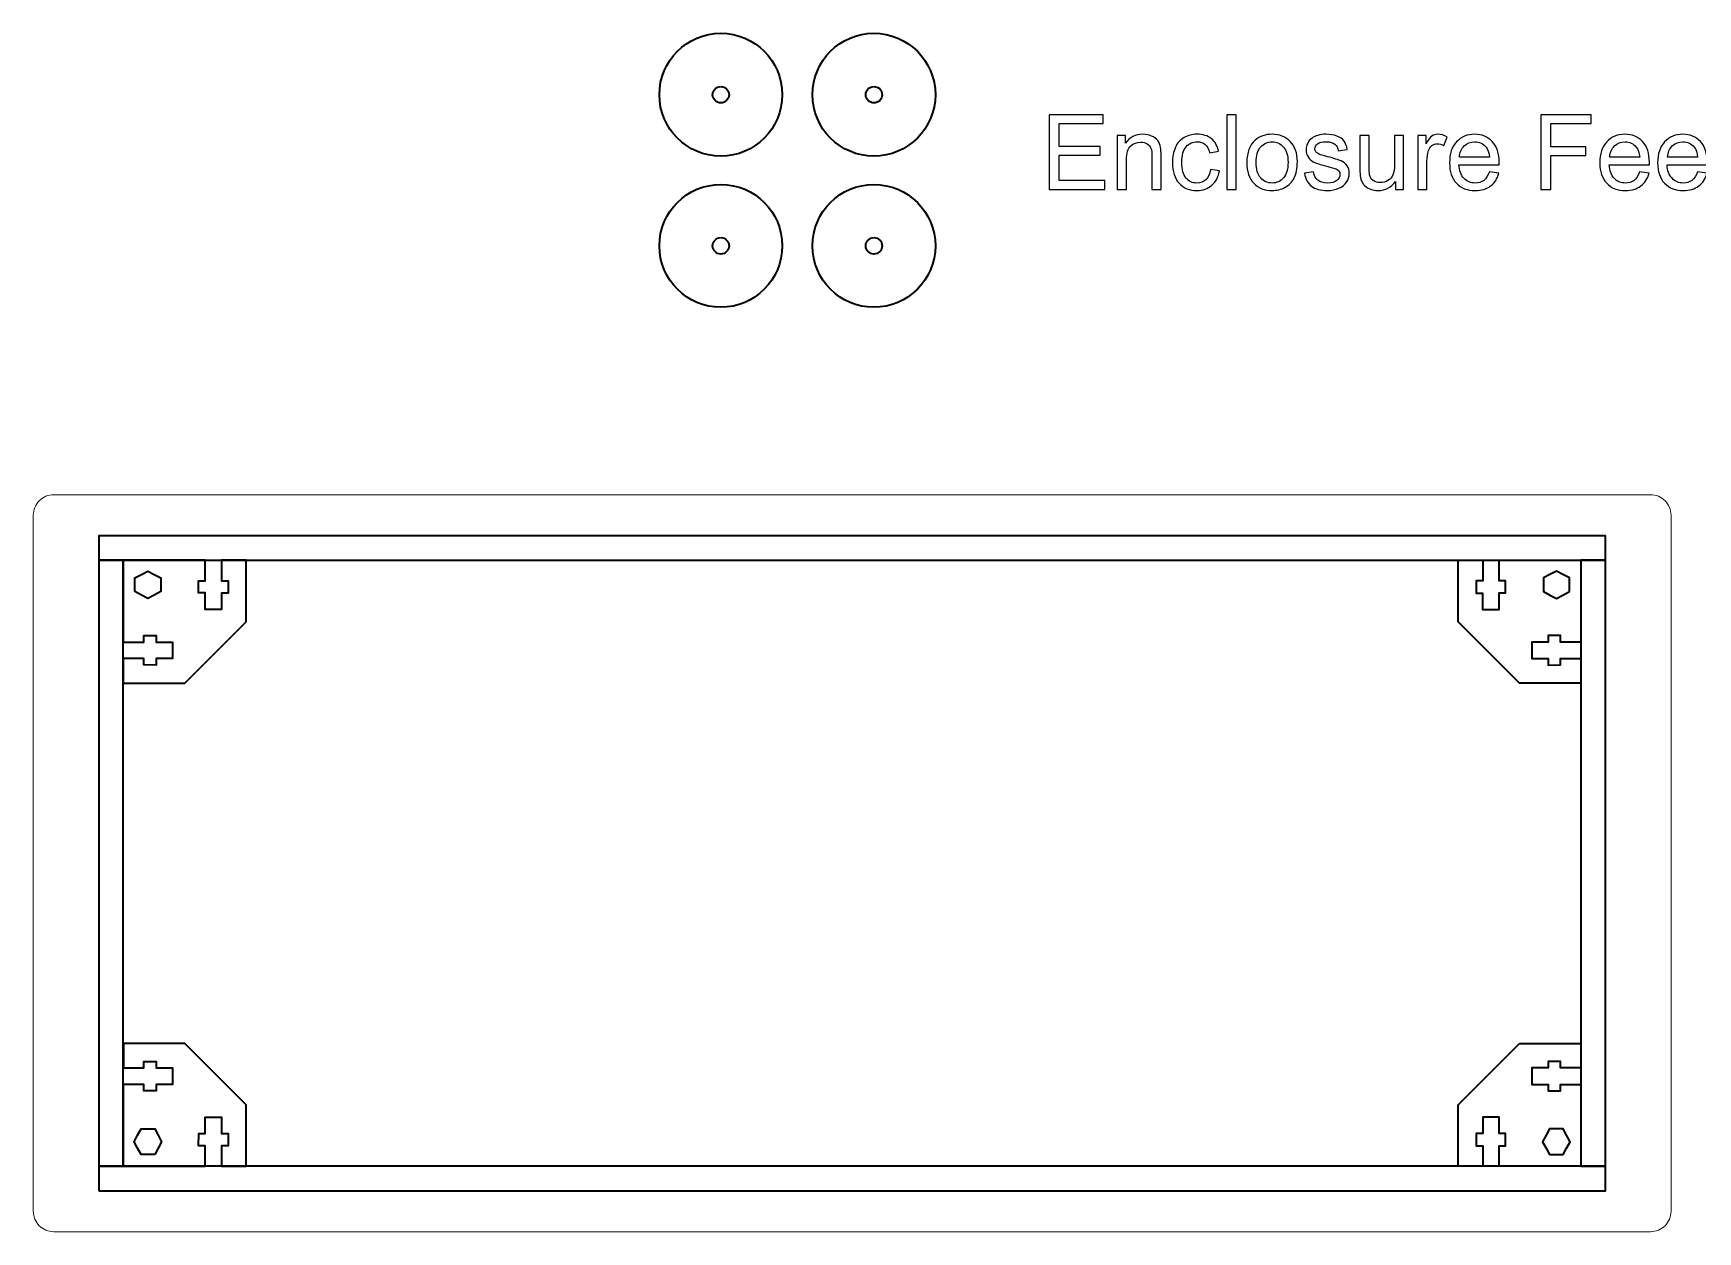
# Model space of a CAD drawing. Header units: centimetres. Extents: x 33 to 211, y -118 to 32.
# Drawn here: x 33.81 to 74.46, y -88.07 to -58.8 of the extents above; entities that cross this region are included whole.
import ezdxf

# ---------------------------------------------------------------- set-up
doc = ezdxf.new("R2010")
doc.units = ezdxf.units.CM
doc.header["$MEASUREMENT"] = 0
doc.layers.add('Layer 1', color=7, linetype='Continuous')

msp = doc.modelspace()

# ---------------------------------------------------------------- linework, layer by layer
at = {"layer": 'Layer 1', "color": 240, "lineweight": 35}
for points in [[(35.40914, -71.6746), (72.20914, -71.6746), (72.20914, -71.07462), (35.40914, -71.07462), (35.40914, -71.6746)], [(35.40914, -86.4746), (36.00914, -86.4746), (36.00914, -71.6746), (35.40914, -71.6746), (35.40914, -86.4746)], [(71.60914, -86.4746), (72.20914, -86.4746), (72.20914, -71.6746), (71.60914, -71.6746), (71.60914, -86.4746)], [(35.40914, -87.0746), (72.20914, -87.0746), (72.20914, -86.4746), (35.40914, -86.4746), (35.40914, -87.0746)]]:
    msp.add_lwpolyline(points, close=True, dxfattribs=at)
at = {"layer": 'Layer 1', "color": 250, "lineweight": 35}
for centre, major_axis in [((50.60247, -60.30389), (0, 1.5)), ((54.34167, -60.30389), (0, 1.5)), ((50.60247, -60.30389), (0, 0.2)), ((54.34167, -60.30389), (0, 0.2)), ((50.60247, -63.99546), (0, 1.5)), ((54.34167, -63.99546), (0, 1.5)), ((50.60247, -63.99546), (0, 0.2)), ((54.34167, -63.99546), (0, 0.2))]:
    msp.add_ellipse(centre, major_axis=major_axis, ratio=1, dxfattribs=at)
at = {"layer": 'Layer 1', "color": 250}
for points, knots in [([(58.6254, -62.61632), (58.6254, -62.61632), (58.6254, -60.79768), (58.6254, -60.79768), (58.6254, -60.79768), (59.93858, -60.79768), (59.93858, -60.79768), (59.93858, -60.79768), (59.93858, -61.01104), (59.93858, -61.01104), (59.93858, -61.01104), (58.8667, -61.01104), (58.8667, -61.01104), (58.8667, -61.01104), (58.8667, -61.56984), (58.8667, -61.56984), (58.8667, -61.56984), (59.87, -61.56984), (59.87, -61.56984), (59.87, -61.56984), (59.87, -61.7832), (59.87, -61.7832), (59.87, -61.7832), (58.8667, -61.7832), (58.8667, -61.7832), (58.8667, -61.7832), (58.8667, -62.40296), (58.8667, -62.40296), (58.8667, -62.40296), (59.98176, -62.40296), (59.98176, -62.40296), (59.98176, -62.40296), (59.98176, -62.61632), (59.98176, -62.61632), (59.98176, -62.61632), (58.6254, -62.61632), (58.6254, -62.61632)], [0, 0, 0, 0, 0.08333333, 0.08333333, 0.08333333, 0.16666667, 0.16666667, 0.16666667, 0.25, 0.25, 0.25, 0.33333333, 0.33333333, 0.33333333, 0.41666667, 0.41666667, 0.41666667, 0.5, 0.5, 0.5, 0.58333333, 0.58333333, 0.58333333, 0.66666667, 0.66666667, 0.66666667, 0.75, 0.75, 0.75, 0.83333333, 0.83333333, 0.83333333, 0.91666667, 0.91666667, 0.91666667, 1, 1, 1, 1]), ([(62.96414, -62.61632), (62.96414, -62.61632), (62.96414, -60.79768), (62.96414, -60.79768), (62.96414, -60.79768), (63.18766, -60.79768), (63.18766, -60.79768), (63.18766, -60.79768), (63.18766, -62.61632), (63.18766, -62.61632), (63.18766, -62.61632), (62.96414, -62.61632), (62.96414, -62.61632)], [0, 0, 0, 0, 0.25, 0.25, 0.25, 0.5, 0.5, 0.5, 0.75, 0.75, 0.75, 1, 1, 1, 1]), ([(70.63366, -62.61632), (70.63366, -62.61632), (70.63366, -60.79768), (70.63366, -60.79768), (70.63366, -60.79768), (71.86048, -60.79768), (71.86048, -60.79768), (71.86048, -60.79768), (71.86048, -61.01104), (71.86048, -61.01104), (71.86048, -61.01104), (70.87496, -61.01104), (70.87496, -61.01104), (70.87496, -61.01104), (70.87496, -61.57746), (70.87496, -61.57746), (70.87496, -61.57746), (71.7284, -61.57746), (71.7284, -61.57746), (71.7284, -61.57746), (71.7284, -61.79082), (71.7284, -61.79082), (71.7284, -61.79082), (70.87496, -61.79082), (70.87496, -61.79082), (70.87496, -61.79082), (70.87496, -62.61632), (70.87496, -62.61632), (70.87496, -62.61632), (70.63366, -62.61632), (70.63366, -62.61632)], [0, 0, 0, 0, 0.1, 0.1, 0.1, 0.2, 0.2, 0.2, 0.3, 0.3, 0.3, 0.4, 0.4, 0.4, 0.5, 0.5, 0.5, 0.6, 0.6, 0.6, 0.7, 0.7, 0.7, 0.8, 0.8, 0.8, 0.9, 0.9, 0.9, 1, 1, 1, 1]), ([(60.28656, -62.61632), (60.28656, -62.61632), (60.28656, -61.29806), (60.28656, -61.29806), (60.28656, -61.29806), (60.48722, -61.29806), (60.48722, -61.29806), (60.48722, -61.29806), (60.48722, -61.48517), (60.48722, -61.48517), (60.58374, -61.34166), (60.72344, -61.27012), (60.9059, -61.27012), (60.98548, -61.27012), (61.0583, -61.28451), (61.12476, -61.31288), (61.19122, -61.34124), (61.24118, -61.37892), (61.2742, -61.42506), (61.30722, -61.4712), (61.3305, -61.52624), (61.34362, -61.58974), (61.35167, -61.63122), (61.3559, -61.70361), (61.3559, -61.80691), (61.3559, -61.80691), (61.3559, -62.61632), (61.3559, -62.61632), (61.3559, -62.61632), (61.13238, -62.61632), (61.13238, -62.61632), (61.13238, -62.61632), (61.13238, -61.81537), (61.13238, -61.81537), (61.13238, -61.72436), (61.12391, -61.6562), (61.10656, -61.61133), (61.0892, -61.56645), (61.0583, -61.53047), (61.01427, -61.50338), (60.97024, -61.47671), (60.91817, -61.46316), (60.85891, -61.46316), (60.76408, -61.46316), (60.68238, -61.49322), (60.61337, -61.55375), (60.54437, -61.61387), (60.51008, -61.72859), (60.51008, -61.89708), (60.51008, -61.89708), (60.51008, -62.61632), (60.51008, -62.61632), (60.51008, -62.61632), (60.28656, -62.61632), (60.28656, -62.61632)], [0, 0, 0, 0, 0.05555556, 0.05555556, 0.05555556, 0.11111111, 0.11111111, 0.11111111, 0.16666667, 0.16666667, 0.16666667, 0.22222222, 0.22222222, 0.22222222, 0.27777778, 0.27777778, 0.27777778, 0.33333333, 0.33333333, 0.33333333, 0.38888889, 0.38888889, 0.38888889, 0.44444444, 0.44444444, 0.44444444, 0.5, 0.5, 0.5, 0.55555556, 0.55555556, 0.55555556, 0.61111111, 0.61111111, 0.61111111, 0.66666667, 0.66666667, 0.66666667, 0.72222222, 0.72222222, 0.72222222, 0.77777778, 0.77777778, 0.77777778, 0.83333333, 0.83333333, 0.83333333, 0.88888889, 0.88888889, 0.88888889, 0.94444444, 0.94444444, 0.94444444, 1, 1, 1, 1]), ([(62.56028, -62.13372), (62.56028, -62.13372), (62.77872, -62.1642), (62.77872, -62.1642), (62.75459, -62.31448), (62.69363, -62.43175), (62.59499, -62.51684), (62.49636, -62.60193), (62.37486, -62.64426), (62.23135, -62.64426), (62.05143, -62.64426), (61.90665, -62.58542), (61.79743, -62.46773), (61.68779, -62.35004), (61.63318, -62.18156), (61.63318, -61.96227), (61.63318, -61.82003), (61.65689, -61.69599), (61.70388, -61.58931), (61.75087, -61.48306), (61.82241, -61.40305), (61.91893, -61.35013), (62.01503, -61.29679), (62.11959, -61.27012), (62.23304, -61.27012), (62.37571, -61.27012), (62.49297, -61.3061), (62.58356, -61.37849), (62.67458, -61.45088), (62.733, -61.55375), (62.7584, -61.68668), (62.7584, -61.68668), (62.5425, -61.7197), (62.5425, -61.7197), (62.52176, -61.63122), (62.48535, -61.56476), (62.43243, -61.51989), (62.37994, -61.47544), (62.31644, -61.453), (62.24193, -61.453), (62.12933, -61.453), (62.03789, -61.49322), (61.96719, -61.57365), (61.89692, -61.65451), (61.86178, -61.78151), (61.86178, -61.95592), (61.86178, -62.13287), (61.89565, -62.26114), (61.96338, -62.34115), (62.03154, -62.42116), (62.12001, -62.46138), (62.22881, -62.46138), (62.31686, -62.46138), (62.3901, -62.43471), (62.44852, -62.38095), (62.50736, -62.32761), (62.54462, -62.24506), (62.56028, -62.13372)], [0, 0, 0, 0, 0.05263158, 0.05263158, 0.05263158, 0.10526316, 0.10526316, 0.10526316, 0.15789474, 0.15789474, 0.15789474, 0.21052632, 0.21052632, 0.21052632, 0.26315789, 0.26315789, 0.26315789, 0.31578947, 0.31578947, 0.31578947, 0.36842105, 0.36842105, 0.36842105, 0.42105263, 0.42105263, 0.42105263, 0.47368421, 0.47368421, 0.47368421, 0.52631579, 0.52631579, 0.52631579, 0.57894737, 0.57894737, 0.57894737, 0.63157895, 0.63157895, 0.63157895, 0.68421053, 0.68421053, 0.68421053, 0.73684211, 0.73684211, 0.73684211, 0.78947368, 0.78947368, 0.78947368, 0.84210526, 0.84210526, 0.84210526, 0.89473684, 0.89473684, 0.89473684, 0.94736842, 0.94736842, 0.94736842, 1, 1, 1, 1]), ([(63.4497, -61.95719), (63.4497, -61.71377), (63.51743, -61.53343), (63.65332, -61.41617), (63.76635, -61.3188), (63.90478, -61.27012), (64.06777, -61.27012), (64.24853, -61.27012), (64.3967, -61.32939), (64.51184, -61.44792), (64.62657, -61.56603), (64.68414, -61.72986), (64.68414, -61.93856), (64.68414, -62.1079), (64.65874, -62.24082), (64.60794, -62.33777), (64.55714, -62.43471), (64.48306, -62.51006), (64.38569, -62.56383), (64.28875, -62.61759), (64.18249, -62.64426), (64.06777, -62.64426), (63.88319, -62.64426), (63.73418, -62.58542), (63.6203, -62.46731), (63.50643, -62.3492), (63.4497, -62.17902), (63.4497, -61.95719)], [0, 0, 0, 0, 0.11111111, 0.11111111, 0.11111111, 0.22222222, 0.22222222, 0.22222222, 0.33333333, 0.33333333, 0.33333333, 0.44444444, 0.44444444, 0.44444444, 0.55555556, 0.55555556, 0.55555556, 0.66666667, 0.66666667, 0.66666667, 0.77777778, 0.77777778, 0.77777778, 0.88888889, 0.88888889, 0.88888889, 1, 1, 1, 1]), ([(64.85728, -62.22262), (64.85728, -62.22262), (65.07826, -62.18706), (65.07826, -62.18706), (65.09054, -62.27554), (65.12525, -62.34327), (65.18198, -62.39068), (65.2387, -62.43767), (65.31829, -62.46138), (65.41989, -62.46138), (65.52276, -62.46138), (65.59896, -62.44064), (65.64891, -62.39873), (65.69844, -62.35724), (65.72342, -62.30813), (65.72342, -62.25183), (65.72342, -62.20145), (65.70098, -62.16166), (65.65653, -62.13287), (65.62521, -62.11298), (65.54901, -62.088), (65.42793, -62.0571), (65.26453, -62.01603), (65.1515, -61.98047), (65.088, -61.95042), (65.02492, -61.91994), (64.97708, -61.87845), (64.94449, -61.82511), (64.91189, -61.77219), (64.89538, -61.71335), (64.89538, -61.649), (64.89538, -61.59016), (64.90893, -61.53597), (64.9356, -61.48602), (64.96269, -61.43607), (64.9991, -61.39458), (65.04524, -61.36156), (65.07995, -61.33616), (65.12737, -61.31457), (65.18706, -61.29679), (65.24717, -61.27901), (65.31109, -61.27012), (65.37967, -61.27012), (65.48297, -61.27012), (65.57356, -61.28494), (65.65145, -61.31499), (65.72977, -61.34463), (65.78734, -61.38527), (65.8246, -61.43607), (65.86143, -61.48729), (65.88725, -61.55545), (65.90122, -61.64096), (65.90122, -61.64096), (65.68278, -61.67144), (65.68278, -61.67144), (65.67304, -61.60286), (65.64426, -61.5491), (65.59684, -61.51057), (65.54943, -61.47205), (65.48254, -61.453), (65.39576, -61.453), (65.29374, -61.453), (65.2205, -61.46993), (65.1769, -61.5038), (65.13329, -61.53767), (65.11128, -61.57746), (65.11128, -61.62276), (65.11128, -61.65154), (65.12017, -61.67779), (65.13837, -61.70107), (65.15658, -61.72478), (65.18494, -61.74468), (65.22389, -61.76034), (65.24632, -61.76881), (65.31152, -61.78786), (65.42074, -61.81749), (65.57822, -61.8594), (65.68828, -61.89411), (65.75094, -61.92078), (65.81359, -61.94745), (65.8627, -61.98682), (65.89826, -62.03762), (65.93424, -62.08885), (65.95202, -62.15235), (65.95202, -62.22855), (65.95202, -62.30263), (65.93043, -62.37248), (65.88683, -62.4381), (65.84322, -62.50371), (65.78057, -62.55451), (65.69887, -62.5905), (65.61674, -62.62648), (65.52403, -62.64426), (65.42074, -62.64426), (65.24971, -62.64426), (65.1189, -62.6087), (65.02915, -62.538), (64.93941, -62.46688), (64.88226, -62.3619), (64.85728, -62.22262)], [0, 0, 0, 0, 0.03030303, 0.03030303, 0.03030303, 0.06060606, 0.06060606, 0.06060606, 0.09090909, 0.09090909, 0.09090909, 0.12121212, 0.12121212, 0.12121212, 0.15151515, 0.15151515, 0.15151515, 0.18181818, 0.18181818, 0.18181818, 0.21212121, 0.21212121, 0.21212121, 0.24242424, 0.24242424, 0.24242424, 0.27272727, 0.27272727, 0.27272727, 0.3030303, 0.3030303, 0.3030303, 0.33333333, 0.33333333, 0.33333333, 0.36363636, 0.36363636, 0.36363636, 0.39393939, 0.39393939, 0.39393939, 0.42424242, 0.42424242, 0.42424242, 0.45454545, 0.45454545, 0.45454545, 0.48484848, 0.48484848, 0.48484848, 0.51515152, 0.51515152, 0.51515152, 0.54545455, 0.54545455, 0.54545455, 0.57575758, 0.57575758, 0.57575758, 0.60606061, 0.60606061, 0.60606061, 0.63636364, 0.63636364, 0.63636364, 0.66666667, 0.66666667, 0.66666667, 0.6969697, 0.6969697, 0.6969697, 0.72727273, 0.72727273, 0.72727273, 0.75757576, 0.75757576, 0.75757576, 0.78787879, 0.78787879, 0.78787879, 0.81818182, 0.81818182, 0.81818182, 0.84848485, 0.84848485, 0.84848485, 0.87878788, 0.87878788, 0.87878788, 0.90909091, 0.90909091, 0.90909091, 0.93939394, 0.93939394, 0.93939394, 0.96969697, 0.96969697, 0.96969697, 1, 1, 1, 1]), ([(67.07724, -62.61632), (67.07724, -62.61632), (67.07724, -62.42032), (67.07724, -62.42032), (66.97479, -62.56975), (66.83594, -62.64426), (66.66026, -62.64426), (66.58279, -62.64426), (66.5104, -62.62944), (66.44309, -62.59981), (66.37578, -62.56975), (66.32582, -62.5325), (66.29323, -62.48763), (66.26063, -62.44233), (66.23777, -62.3873), (66.22465, -62.3221), (66.21576, -62.27808), (66.2111, -62.20865), (66.2111, -62.11382), (66.2111, -62.11382), (66.2111, -61.29806), (66.2111, -61.29806), (66.2111, -61.29806), (66.43462, -61.29806), (66.43462, -61.29806), (66.43462, -61.29806), (66.43462, -62.02746), (66.43462, -62.02746), (66.43462, -62.14388), (66.43928, -62.22262), (66.44817, -62.26284), (66.46214, -62.32168), (66.49177, -62.3674), (66.53749, -62.40084), (66.58279, -62.43429), (66.63867, -62.45122), (66.70555, -62.45122), (66.77244, -62.45122), (66.83509, -62.43429), (66.89351, -62.4), (66.95193, -62.36571), (66.99342, -62.31872), (67.01797, -62.25987), (67.0421, -62.20103), (67.05438, -62.11509), (67.05438, -62.00291), (67.05438, -62.00291), (67.05438, -61.29806), (67.05438, -61.29806), (67.05438, -61.29806), (67.2779, -61.29806), (67.2779, -61.29806), (67.2779, -61.29806), (67.2779, -62.61632), (67.2779, -62.61632), (67.2779, -62.61632), (67.07724, -62.61632), (67.07724, -62.61632)], [0, 0, 0, 0, 0.05263158, 0.05263158, 0.05263158, 0.10526316, 0.10526316, 0.10526316, 0.15789474, 0.15789474, 0.15789474, 0.21052632, 0.21052632, 0.21052632, 0.26315789, 0.26315789, 0.26315789, 0.31578947, 0.31578947, 0.31578947, 0.36842105, 0.36842105, 0.36842105, 0.42105263, 0.42105263, 0.42105263, 0.47368421, 0.47368421, 0.47368421, 0.52631579, 0.52631579, 0.52631579, 0.57894737, 0.57894737, 0.57894737, 0.63157895, 0.63157895, 0.63157895, 0.68421053, 0.68421053, 0.68421053, 0.73684211, 0.73684211, 0.73684211, 0.78947368, 0.78947368, 0.78947368, 0.84210526, 0.84210526, 0.84210526, 0.89473684, 0.89473684, 0.89473684, 0.94736842, 0.94736842, 0.94736842, 1, 1, 1, 1]), ([(67.6263, -62.61632), (67.6263, -62.61632), (67.6263, -61.29806), (67.6263, -61.29806), (67.6263, -61.29806), (67.82696, -61.29806), (67.82696, -61.29806), (67.82696, -61.29806), (67.82696, -61.49999), (67.82696, -61.49999), (67.87818, -61.40643), (67.9256, -61.34463), (67.9692, -61.31499), (68.0128, -61.28494), (68.06064, -61.27012), (68.11271, -61.27012), (68.18806, -61.27012), (68.26469, -61.29383), (68.34258, -61.34082), (68.34258, -61.34082), (68.26299, -61.54698), (68.26299, -61.54698), (68.20881, -61.5165), (68.15462, -61.50126), (68.10043, -61.50126), (68.05175, -61.50126), (68.00815, -61.51608), (67.96962, -61.54529), (67.9311, -61.5745), (67.90358, -61.61514), (67.88707, -61.66721), (67.8621, -61.74637), (67.84982, -61.83315), (67.84982, -61.92756), (67.84982, -61.92756), (67.84982, -62.61632), (67.84982, -62.61632), (67.84982, -62.61632), (67.6263, -62.61632), (67.6263, -62.61632)], [0, 0, 0, 0, 0.07692308, 0.07692308, 0.07692308, 0.15384615, 0.15384615, 0.15384615, 0.23076923, 0.23076923, 0.23076923, 0.30769231, 0.30769231, 0.30769231, 0.38461538, 0.38461538, 0.38461538, 0.46153846, 0.46153846, 0.46153846, 0.53846154, 0.53846154, 0.53846154, 0.61538462, 0.61538462, 0.61538462, 0.69230769, 0.69230769, 0.69230769, 0.76923077, 0.76923077, 0.76923077, 0.84615385, 0.84615385, 0.84615385, 0.92307692, 0.92307692, 0.92307692, 1, 1, 1, 1]), ([(69.37382, -62.1896), (69.37382, -62.1896), (69.60496, -62.22008), (69.60496, -62.22008), (69.56898, -62.35428), (69.50167, -62.45884), (69.40345, -62.53292), (69.30524, -62.60701), (69.17993, -62.64426), (69.02711, -62.64426), (68.83492, -62.64426), (68.68252, -62.58499), (68.56991, -62.46646), (68.4573, -62.34835), (68.401, -62.18198), (68.401, -61.9682), (68.401, -61.74722), (68.45773, -61.57534), (68.5716, -61.45342), (68.68548, -61.33108), (68.83322, -61.27012), (69.01483, -61.27012), (69.19052, -61.27012), (69.33403, -61.32981), (69.44536, -61.44961), (69.5567, -61.56942), (69.61258, -61.7379), (69.61258, -61.95507), (69.61258, -61.9682), (69.61216, -61.98809), (69.61131, -62.01434), (69.61131, -62.01434), (68.6296, -62.01434), (68.6296, -62.01434), (68.63807, -62.1587), (68.67871, -62.26961), (68.75237, -62.34623), (68.8256, -62.42286), (68.91747, -62.46138), (69.02711, -62.46138), (69.10881, -62.46138), (69.17866, -62.43979), (69.23624, -62.39661), (69.29423, -62.35343), (69.33995, -62.28443), (69.37382, -62.1896)], [0, 0, 0, 0, 0.06666667, 0.06666667, 0.06666667, 0.13333333, 0.13333333, 0.13333333, 0.2, 0.2, 0.2, 0.26666667, 0.26666667, 0.26666667, 0.33333333, 0.33333333, 0.33333333, 0.4, 0.4, 0.4, 0.46666667, 0.46666667, 0.46666667, 0.53333333, 0.53333333, 0.53333333, 0.6, 0.6, 0.6, 0.66666667, 0.66666667, 0.66666667, 0.73333333, 0.73333333, 0.73333333, 0.8, 0.8, 0.8, 0.86666667, 0.86666667, 0.86666667, 0.93333333, 0.93333333, 0.93333333, 1, 1, 1, 1]), ([(73.0437, -62.1896), (73.0437, -62.1896), (73.27484, -62.22008), (73.27484, -62.22008), (73.23886, -62.35428), (73.17155, -62.45884), (73.07333, -62.53292), (72.97512, -62.60701), (72.84981, -62.64426), (72.69699, -62.64426), (72.5048, -62.64426), (72.3524, -62.58499), (72.23979, -62.46646), (72.12718, -62.34835), (72.07088, -62.18198), (72.07088, -61.9682), (72.07088, -61.74722), (72.12761, -61.57534), (72.24148, -61.45342), (72.35536, -61.33108), (72.5031, -61.27012), (72.68471, -61.27012), (72.8604, -61.27012), (73.00391, -61.32981), (73.11524, -61.44961), (73.22658, -61.56942), (73.28246, -61.7379), (73.28246, -61.95507), (73.28246, -61.9682), (73.28204, -61.98809), (73.28119, -62.01434), (73.28119, -62.01434), (72.29948, -62.01434), (72.29948, -62.01434), (72.30795, -62.1587), (72.34859, -62.26961), (72.42225, -62.34623), (72.49548, -62.42286), (72.58735, -62.46138), (72.69699, -62.46138), (72.77869, -62.46138), (72.84854, -62.43979), (72.90612, -62.39661), (72.96411, -62.35343), (73.00983, -62.28443), (73.0437, -62.1896)], [0, 0, 0, 0, 0.06666667, 0.06666667, 0.06666667, 0.13333333, 0.13333333, 0.13333333, 0.2, 0.2, 0.2, 0.26666667, 0.26666667, 0.26666667, 0.33333333, 0.33333333, 0.33333333, 0.4, 0.4, 0.4, 0.46666667, 0.46666667, 0.46666667, 0.53333333, 0.53333333, 0.53333333, 0.6, 0.6, 0.6, 0.66666667, 0.66666667, 0.66666667, 0.73333333, 0.73333333, 0.73333333, 0.8, 0.8, 0.8, 0.86666667, 0.86666667, 0.86666667, 0.93333333, 0.93333333, 0.93333333, 1, 1, 1, 1]), ([(74.45636, -62.1896), (74.45636, -62.1896), (74.6875, -62.22008), (74.6875, -62.22008), (74.65152, -62.35428), (74.58421, -62.45884), (74.48599, -62.53292), (74.38778, -62.60701), (74.26247, -62.64426), (74.10965, -62.64426), (73.91746, -62.64426), (73.76506, -62.58499), (73.65245, -62.46646), (73.53984, -62.34835), (73.48354, -62.18198), (73.48354, -61.9682), (73.48354, -61.74722), (73.54027, -61.57534), (73.65414, -61.45342), (73.76802, -61.33108), (73.91576, -61.27012), (74.09737, -61.27012), (74.27306, -61.27012), (74.41657, -61.32981), (74.5279, -61.44961), (74.63924, -61.56942), (74.69512, -61.7379), (74.69512, -61.95507), (74.69512, -61.9682), (74.6947, -61.98809), (74.69385, -62.01434), (74.69385, -62.01434), (73.71214, -62.01434), (73.71214, -62.01434), (73.72061, -62.1587), (73.76125, -62.26961), (73.83491, -62.34623), (73.90814, -62.42286), (74.00001, -62.46138), (74.10965, -62.46138), (74.19135, -62.46138), (74.2612, -62.43979), (74.31878, -62.39661), (74.37677, -62.35343), (74.42249, -62.28443), (74.45636, -62.1896)], [0, 0, 0, 0, 0.06666667, 0.06666667, 0.06666667, 0.13333333, 0.13333333, 0.13333333, 0.2, 0.2, 0.2, 0.26666667, 0.26666667, 0.26666667, 0.33333333, 0.33333333, 0.33333333, 0.4, 0.4, 0.4, 0.46666667, 0.46666667, 0.46666667, 0.53333333, 0.53333333, 0.53333333, 0.6, 0.6, 0.6, 0.66666667, 0.66666667, 0.66666667, 0.73333333, 0.73333333, 0.73333333, 0.8, 0.8, 0.8, 0.86666667, 0.86666667, 0.86666667, 0.93333333, 0.93333333, 0.93333333, 1, 1, 1, 1]), ([(63.6783, -61.95761), (63.6783, -62.1261), (63.71513, -62.25225), (63.78879, -62.33565), (63.86287, -62.41947), (63.95558, -62.46138), (64.06777, -62.46138), (64.17868, -62.46138), (64.27097, -62.41947), (64.34505, -62.33523), (64.41871, -62.25098), (64.45554, -62.12271), (64.45554, -61.95042), (64.45554, -61.78786), (64.41829, -61.66467), (64.3442, -61.58127), (64.27012, -61.49745), (64.17783, -61.45554), (64.06777, -61.45554), (63.95558, -61.45554), (63.86287, -61.49703), (63.78879, -61.58042), (63.71513, -61.66382), (63.6783, -61.78955), (63.6783, -61.95761)], [0, 0, 0, 0, 0.125, 0.125, 0.125, 0.25, 0.25, 0.25, 0.375, 0.375, 0.375, 0.5, 0.5, 0.5, 0.625, 0.625, 0.625, 0.75, 0.75, 0.75, 0.875, 0.875, 0.875, 1, 1, 1, 1]), ([(68.6423, -61.83146), (68.6423, -61.83146), (69.37636, -61.83146), (69.37636, -61.83146), (69.36662, -61.72055), (69.33826, -61.63757), (69.29212, -61.58212), (69.22142, -61.49618), (69.12913, -61.453), (69.0161, -61.453), (68.91366, -61.453), (68.82772, -61.48729), (68.75787, -61.55587), (68.68844, -61.62445), (68.64992, -61.71631), (68.6423, -61.83146)], [0, 0, 0, 0, 0.2, 0.2, 0.2, 0.4, 0.4, 0.4, 0.6, 0.6, 0.6, 0.8, 0.8, 0.8, 1, 1, 1, 1]), ([(72.31218, -61.83146), (72.31218, -61.83146), (73.04624, -61.83146), (73.04624, -61.83146), (73.0365, -61.72055), (73.00814, -61.63757), (72.962, -61.58212), (72.8913, -61.49618), (72.79901, -61.453), (72.68598, -61.453), (72.58354, -61.453), (72.4976, -61.48729), (72.42775, -61.55587), (72.35832, -61.62445), (72.3198, -61.71631), (72.31218, -61.83146)], [0, 0, 0, 0, 0.2, 0.2, 0.2, 0.4, 0.4, 0.4, 0.6, 0.6, 0.6, 0.8, 0.8, 0.8, 1, 1, 1, 1]), ([(73.72484, -61.83146), (73.72484, -61.83146), (74.4589, -61.83146), (74.4589, -61.83146), (74.44916, -61.72055), (74.4208, -61.63757), (74.37466, -61.58212), (74.30396, -61.49618), (74.21167, -61.453), (74.09864, -61.453), (73.9962, -61.453), (73.91026, -61.48729), (73.84041, -61.55587), (73.77098, -61.62445), (73.73246, -61.71631), (73.72484, -61.83146)], [0, 0, 0, 0, 0.2, 0.2, 0.2, 0.4, 0.4, 0.4, 0.6, 0.6, 0.6, 0.8, 0.8, 0.8, 1, 1, 1, 1])]:
    msp.add_open_spline(points, degree=3, knots=knots, dxfattribs=at)
at = {"layer": 'Layer 1', "lineweight": 9}
msp.add_open_spline([(33.81024, -70.5743), (33.81024, -70.5743), (33.81024, -87.5743), (33.81024, -87.5743), (33.81033, -87.70699), (33.86312, -87.83422), (33.95701, -87.92799), (34.05089, -88.02175), (34.17755, -88.07439), (34.31024, -88.0743), (34.31024, -88.0743), (73.31024, -88.0743), (73.31024, -88.0743), (73.44293, -88.07422), (73.57016, -88.02143), (73.66393, -87.92754), (73.7577, -87.83365), (73.81033, -87.70699), (73.81024, -87.5743), (73.81024, -87.5743), (73.81024, -70.5743), (73.81024, -70.5743), (73.81016, -70.44161), (73.75737, -70.31439), (73.66348, -70.22062), (73.56959, -70.12685), (73.44293, -70.07422), (73.31024, -70.0743), (73.31024, -70.0743), (34.31024, -70.0743), (34.31024, -70.0743), (34.17755, -70.07439), (34.05033, -70.12718), (33.95656, -70.22106), (33.86279, -70.31495), (33.81016, -70.44161), (33.81024, -70.5743)], degree=3, knots=[0, 0, 0, 0, 0.08333333, 0.08333333, 0.08333333, 0.16666667, 0.16666667, 0.16666667, 0.25, 0.25, 0.25, 0.33333333, 0.33333333, 0.33333333, 0.41666667, 0.41666667, 0.41666667, 0.5, 0.5, 0.5, 0.58333333, 0.58333333, 0.58333333, 0.66666667, 0.66666667, 0.66666667, 0.75, 0.75, 0.75, 0.83333333, 0.83333333, 0.83333333, 0.91666667, 0.91666667, 0.91666667, 1, 1, 1, 1], dxfattribs=at)
at = {"layer": 'Layer 1', "color": 240, "lineweight": 35}
for points, knots in [([(39.00816, -73.17492), (39.00816, -73.17492), (37.50826, -74.67394), (37.50826, -74.67394), (37.50826, -74.67394), (36.00826, -74.67362), (36.00826, -74.67362), (36.00826, -74.67362), (36.00826, -74.07348), (36.00826, -74.07348), (36.00826, -74.07348), (36.50819, -74.07348), (36.50819, -74.07348), (36.50819, -74.07348), (36.50819, -74.23288), (36.50819, -74.23288), (36.50819, -74.23288), (36.80916, -74.23354), (36.80916, -74.23354), (36.80916, -74.23354), (36.80916, -74.07379), (36.80916, -74.07379), (36.80916, -74.07379), (37.20904, -74.07379), (37.20904, -74.07379), (37.20904, -74.07379), (37.20904, -73.67491), (37.20904, -73.67491), (37.20904, -73.67491), (36.80885, -73.67491), (36.80885, -73.67491), (36.80885, -73.67491), (36.80885, -73.51483), (36.80885, -73.51483), (36.80885, -73.51483), (36.50955, -73.51451), (36.50955, -73.51451), (36.50955, -73.51451), (36.50955, -73.67422), (36.50955, -73.67422), (36.50955, -73.67422), (36.00914, -73.67422), (36.00914, -73.67422), (36.00914, -73.67422), (36.00914, -71.6746), (36.00914, -71.6746), (36.00914, -71.6746), (38.00873, -71.6746), (38.00873, -71.6746), (38.00873, -71.6746), (38.00873, -72.17459), (38.00873, -72.17459), (38.00873, -72.17459), (37.84897, -72.17459), (37.84897, -72.17459), (37.84897, -72.17459), (37.84897, -72.47391), (37.84897, -72.47391), (37.84897, -72.47391), (38.00871, -72.47391), (38.00871, -72.47391), (38.00871, -72.47391), (38.00871, -72.87377), (38.00871, -72.87377), (38.00871, -72.87377), (38.4089, -72.87377), (38.4089, -72.87377), (38.4089, -72.87377), (38.4089, -72.4749), (38.4089, -72.4749), (38.4089, -72.4749), (38.56829, -72.4749), (38.56829, -72.4749), (38.56829, -72.4749), (38.56829, -72.17491), (38.56829, -72.17491), (38.56829, -72.17491), (38.40822, -72.17491), (38.40822, -72.17491), (38.40822, -72.17491), (38.40822, -71.67516), (38.40822, -71.67516), (38.40822, -71.67516), (39.00767, -71.67516), (39.00767, -71.67516), (39.00767, -71.67516), (39.00816, -73.17492), (39.00816, -73.17492)], [0, 0, 0, 0, 0.03448276, 0.03448276, 0.03448276, 0.06896552, 0.06896552, 0.06896552, 0.10344828, 0.10344828, 0.10344828, 0.13793103, 0.13793103, 0.13793103, 0.17241379, 0.17241379, 0.17241379, 0.20689655, 0.20689655, 0.20689655, 0.24137931, 0.24137931, 0.24137931, 0.27586207, 0.27586207, 0.27586207, 0.31034483, 0.31034483, 0.31034483, 0.34482759, 0.34482759, 0.34482759, 0.37931034, 0.37931034, 0.37931034, 0.4137931, 0.4137931, 0.4137931, 0.44827586, 0.44827586, 0.44827586, 0.48275862, 0.48275862, 0.48275862, 0.51724138, 0.51724138, 0.51724138, 0.55172414, 0.55172414, 0.55172414, 0.5862069, 0.5862069, 0.5862069, 0.62068966, 0.62068966, 0.62068966, 0.65517241, 0.65517241, 0.65517241, 0.68965517, 0.68965517, 0.68965517, 0.72413793, 0.72413793, 0.72413793, 0.75862069, 0.75862069, 0.75862069, 0.79310345, 0.79310345, 0.79310345, 0.82758621, 0.82758621, 0.82758621, 0.86206897, 0.86206897, 0.86206897, 0.89655172, 0.89655172, 0.89655172, 0.93103448, 0.93103448, 0.93103448, 0.96551724, 0.96551724, 0.96551724, 1, 1, 1, 1]), ([(36.29114, -72.4418), (36.29114, -72.4418), (36.44959, -72.52555), (36.44959, -72.52555), (36.44959, -72.52555), (36.60804, -72.6093), (36.60804, -72.6093), (36.60804, -72.6093), (36.76649, -72.52555), (36.76649, -72.52555), (36.76649, -72.52555), (36.92494, -72.4418), (36.92494, -72.4418), (36.92494, -72.4418), (36.92494, -72.2743), (36.92494, -72.2743), (36.92494, -72.2743), (36.92494, -72.1068), (36.92494, -72.1068), (36.92494, -72.1068), (36.76649, -72.02305), (36.76649, -72.02305), (36.76649, -72.02305), (36.60804, -71.9393), (36.60804, -71.9393), (36.60804, -71.9393), (36.44959, -72.02305), (36.44959, -72.02305), (36.44959, -72.02305), (36.29114, -72.1068), (36.29114, -72.1068), (36.29114, -72.1068), (36.29114, -72.2743), (36.29114, -72.2743), (36.29114, -72.2743), (36.29114, -72.4418), (36.29114, -72.4418)], [0, 0, 0, 0, 0.08333333, 0.08333333, 0.08333333, 0.16666667, 0.16666667, 0.16666667, 0.25, 0.25, 0.25, 0.33333333, 0.33333333, 0.33333333, 0.41666667, 0.41666667, 0.41666667, 0.5, 0.5, 0.5, 0.58333333, 0.58333333, 0.58333333, 0.66666667, 0.66666667, 0.66666667, 0.75, 0.75, 0.75, 0.83333333, 0.83333333, 0.83333333, 0.91666667, 0.91666667, 0.91666667, 1, 1, 1, 1]), ([(36.29114, -72.4418), (36.29114, -72.4418), (36.44959, -72.52555), (36.44959, -72.52555), (36.44959, -72.52555), (36.60804, -72.6093), (36.60804, -72.6093), (36.60804, -72.6093), (36.76649, -72.52555), (36.76649, -72.52555), (36.76649, -72.52555), (36.92494, -72.4418), (36.92494, -72.4418), (36.92494, -72.4418), (36.92494, -72.2743), (36.92494, -72.2743), (36.92494, -72.2743), (36.92494, -72.1068), (36.92494, -72.1068), (36.92494, -72.1068), (36.76649, -72.02305), (36.76649, -72.02305), (36.76649, -72.02305), (36.60804, -71.9393), (36.60804, -71.9393), (36.60804, -71.9393), (36.44959, -72.02305), (36.44959, -72.02305), (36.44959, -72.02305), (36.29114, -72.1068), (36.29114, -72.1068), (36.29114, -72.1068), (36.29114, -72.2743), (36.29114, -72.2743), (36.29114, -72.2743), (36.29114, -72.4418), (36.29114, -72.4418)], [0, 0, 0, 0, 0.08333333, 0.08333333, 0.08333333, 0.16666667, 0.16666667, 0.16666667, 0.25, 0.25, 0.25, 0.33333333, 0.33333333, 0.33333333, 0.41666667, 0.41666667, 0.41666667, 0.5, 0.5, 0.5, 0.58333333, 0.58333333, 0.58333333, 0.66666667, 0.66666667, 0.66666667, 0.75, 0.75, 0.75, 0.83333333, 0.83333333, 0.83333333, 0.91666667, 0.91666667, 0.91666667, 1, 1, 1, 1]), ([(68.61012, -73.17492), (68.61012, -73.17492), (70.11002, -74.67394), (70.11002, -74.67394), (70.11002, -74.67394), (71.61002, -74.67362), (71.61002, -74.67362), (71.61002, -74.67362), (71.61002, -74.07348), (71.61002, -74.07348), (71.61002, -74.07348), (71.11009, -74.07348), (71.11009, -74.07348), (71.11009, -74.07348), (71.11009, -74.23288), (71.11009, -74.23288), (71.11009, -74.23288), (70.80912, -74.23354), (70.80912, -74.23354), (70.80912, -74.23354), (70.80912, -74.07379), (70.80912, -74.07379), (70.80912, -74.07379), (70.40924, -74.07379), (70.40924, -74.07379), (70.40924, -74.07379), (70.40924, -73.67491), (70.40924, -73.67491), (70.40924, -73.67491), (70.80943, -73.67491), (70.80943, -73.67491), (70.80943, -73.67491), (70.80943, -73.51483), (70.80943, -73.51483), (70.80943, -73.51483), (71.10873, -73.51451), (71.10873, -73.51451), (71.10873, -73.51451), (71.10873, -73.67422), (71.10873, -73.67422), (71.10873, -73.67422), (71.60914, -73.67422), (71.60914, -73.67422), (71.60914, -73.67422), (71.60914, -71.6746), (71.60914, -71.6746), (71.60914, -71.6746), (69.60955, -71.6746), (69.60955, -71.6746), (69.60955, -71.6746), (69.60955, -72.17459), (69.60955, -72.17459), (69.60955, -72.17459), (69.76931, -72.17459), (69.76931, -72.17459), (69.76931, -72.17459), (69.76931, -72.47391), (69.76931, -72.47391), (69.76931, -72.47391), (69.60957, -72.47391), (69.60957, -72.47391), (69.60957, -72.47391), (69.60957, -72.87377), (69.60957, -72.87377), (69.60957, -72.87377), (69.20938, -72.87377), (69.20938, -72.87377), (69.20938, -72.87377), (69.20938, -72.4749), (69.20938, -72.4749), (69.20938, -72.4749), (69.04999, -72.4749), (69.04999, -72.4749), (69.04999, -72.4749), (69.04999, -72.17491), (69.04999, -72.17491), (69.04999, -72.17491), (69.21006, -72.17491), (69.21006, -72.17491), (69.21006, -72.17491), (69.21006, -71.67516), (69.21006, -71.67516), (69.21006, -71.67516), (68.61061, -71.67516), (68.61061, -71.67516), (68.61061, -71.67516), (68.61012, -73.17492), (68.61012, -73.17492)], [0, 0, 0, 0, 0.03448276, 0.03448276, 0.03448276, 0.06896552, 0.06896552, 0.06896552, 0.10344828, 0.10344828, 0.10344828, 0.13793103, 0.13793103, 0.13793103, 0.17241379, 0.17241379, 0.17241379, 0.20689655, 0.20689655, 0.20689655, 0.24137931, 0.24137931, 0.24137931, 0.27586207, 0.27586207, 0.27586207, 0.31034483, 0.31034483, 0.31034483, 0.34482759, 0.34482759, 0.34482759, 0.37931034, 0.37931034, 0.37931034, 0.4137931, 0.4137931, 0.4137931, 0.44827586, 0.44827586, 0.44827586, 0.48275862, 0.48275862, 0.48275862, 0.51724138, 0.51724138, 0.51724138, 0.55172414, 0.55172414, 0.55172414, 0.5862069, 0.5862069, 0.5862069, 0.62068966, 0.62068966, 0.62068966, 0.65517241, 0.65517241, 0.65517241, 0.68965517, 0.68965517, 0.68965517, 0.72413793, 0.72413793, 0.72413793, 0.75862069, 0.75862069, 0.75862069, 0.79310345, 0.79310345, 0.79310345, 0.82758621, 0.82758621, 0.82758621, 0.86206897, 0.86206897, 0.86206897, 0.89655172, 0.89655172, 0.89655172, 0.93103448, 0.93103448, 0.93103448, 0.96551724, 0.96551724, 0.96551724, 1, 1, 1, 1]), ([(71.32714, -72.4418), (71.32714, -72.4418), (71.16869, -72.52555), (71.16869, -72.52555), (71.16869, -72.52555), (71.01024, -72.6093), (71.01024, -72.6093), (71.01024, -72.6093), (70.85179, -72.52555), (70.85179, -72.52555), (70.85179, -72.52555), (70.69334, -72.4418), (70.69334, -72.4418), (70.69334, -72.4418), (70.69334, -72.2743), (70.69334, -72.2743), (70.69334, -72.2743), (70.69334, -72.1068), (70.69334, -72.1068), (70.69334, -72.1068), (70.85179, -72.02305), (70.85179, -72.02305), (70.85179, -72.02305), (71.01024, -71.9393), (71.01024, -71.9393), (71.01024, -71.9393), (71.16869, -72.02305), (71.16869, -72.02305), (71.16869, -72.02305), (71.32714, -72.1068), (71.32714, -72.1068), (71.32714, -72.1068), (71.32714, -72.2743), (71.32714, -72.2743), (71.32714, -72.2743), (71.32714, -72.4418), (71.32714, -72.4418)], [0, 0, 0, 0, 0.08333333, 0.08333333, 0.08333333, 0.16666667, 0.16666667, 0.16666667, 0.25, 0.25, 0.25, 0.33333333, 0.33333333, 0.33333333, 0.41666667, 0.41666667, 0.41666667, 0.5, 0.5, 0.5, 0.58333333, 0.58333333, 0.58333333, 0.66666667, 0.66666667, 0.66666667, 0.75, 0.75, 0.75, 0.83333333, 0.83333333, 0.83333333, 0.91666667, 0.91666667, 0.91666667, 1, 1, 1, 1]), ([(71.32714, -72.4418), (71.32714, -72.4418), (71.16869, -72.52555), (71.16869, -72.52555), (71.16869, -72.52555), (71.01024, -72.6093), (71.01024, -72.6093), (71.01024, -72.6093), (70.85179, -72.52555), (70.85179, -72.52555), (70.85179, -72.52555), (70.69334, -72.4418), (70.69334, -72.4418), (70.69334, -72.4418), (70.69334, -72.2743), (70.69334, -72.2743), (70.69334, -72.2743), (70.69334, -72.1068), (70.69334, -72.1068), (70.69334, -72.1068), (70.85179, -72.02305), (70.85179, -72.02305), (70.85179, -72.02305), (71.01024, -71.9393), (71.01024, -71.9393), (71.01024, -71.9393), (71.16869, -72.02305), (71.16869, -72.02305), (71.16869, -72.02305), (71.32714, -72.1068), (71.32714, -72.1068), (71.32714, -72.1068), (71.32714, -72.2743), (71.32714, -72.2743), (71.32714, -72.2743), (71.32714, -72.4418), (71.32714, -72.4418)], [0, 0, 0, 0, 0.08333333, 0.08333333, 0.08333333, 0.16666667, 0.16666667, 0.16666667, 0.25, 0.25, 0.25, 0.33333333, 0.33333333, 0.33333333, 0.41666667, 0.41666667, 0.41666667, 0.5, 0.5, 0.5, 0.58333333, 0.58333333, 0.58333333, 0.66666667, 0.66666667, 0.66666667, 0.75, 0.75, 0.75, 0.83333333, 0.83333333, 0.83333333, 0.91666667, 0.91666667, 0.91666667, 1, 1, 1, 1]), ([(37.50946, -83.47558), (37.50946, -83.47558), (39.00848, -84.97548), (39.00848, -84.97548), (39.00848, -84.97548), (39.00816, -86.47548), (39.00816, -86.47548), (39.00816, -86.47548), (38.40802, -86.47548), (38.40802, -86.47548), (38.40802, -86.47548), (38.40802, -85.97555), (38.40802, -85.97555), (38.40802, -85.97555), (38.56742, -85.97555), (38.56742, -85.97555), (38.56742, -85.97555), (38.56808, -85.67458), (38.56808, -85.67458), (38.56808, -85.67458), (38.40833, -85.67458), (38.40833, -85.67458), (38.40833, -85.67458), (38.40833, -85.2747), (38.40833, -85.2747), (38.40833, -85.2747), (38.00945, -85.2747), (38.00945, -85.2747), (38.00945, -85.2747), (38.00945, -85.67489), (38.00945, -85.67489), (38.00945, -85.67489), (37.84937, -85.67489), (37.84937, -85.67489), (37.84937, -85.67489), (37.84905, -85.97419), (37.84905, -85.97419), (37.84905, -85.97419), (38.00876, -85.97419), (38.00876, -85.97419), (38.00876, -85.97419), (38.00876, -86.4746), (38.00876, -86.4746), (38.00876, -86.4746), (36.00914, -86.4746), (36.00914, -86.4746), (36.00914, -86.4746), (36.00914, -84.47501), (36.00914, -84.47501), (36.00914, -84.47501), (36.50913, -84.47501), (36.50913, -84.47501), (36.50913, -84.47501), (36.50913, -84.63477), (36.50913, -84.63477), (36.50913, -84.63477), (36.80845, -84.63477), (36.80845, -84.63477), (36.80845, -84.63477), (36.80845, -84.47503), (36.80845, -84.47503), (36.80845, -84.47503), (37.20831, -84.47503), (37.20831, -84.47503), (37.20831, -84.47503), (37.20831, -84.07484), (37.20831, -84.07484), (37.20831, -84.07484), (36.80944, -84.07484), (36.80944, -84.07484), (36.80944, -84.07484), (36.80944, -83.91545), (36.80944, -83.91545), (36.80944, -83.91545), (36.50945, -83.91545), (36.50945, -83.91545), (36.50945, -83.91545), (36.50945, -84.07552), (36.50945, -84.07552), (36.50945, -84.07552), (36.0097, -84.07552), (36.0097, -84.07552), (36.0097, -84.07552), (36.0097, -83.47607), (36.0097, -83.47607), (36.0097, -83.47607), (37.50946, -83.47558), (37.50946, -83.47558)], [0, 0, 0, 0, 0.03448276, 0.03448276, 0.03448276, 0.06896552, 0.06896552, 0.06896552, 0.10344828, 0.10344828, 0.10344828, 0.13793103, 0.13793103, 0.13793103, 0.17241379, 0.17241379, 0.17241379, 0.20689655, 0.20689655, 0.20689655, 0.24137931, 0.24137931, 0.24137931, 0.27586207, 0.27586207, 0.27586207, 0.31034483, 0.31034483, 0.31034483, 0.34482759, 0.34482759, 0.34482759, 0.37931034, 0.37931034, 0.37931034, 0.4137931, 0.4137931, 0.4137931, 0.44827586, 0.44827586, 0.44827586, 0.48275862, 0.48275862, 0.48275862, 0.51724138, 0.51724138, 0.51724138, 0.55172414, 0.55172414, 0.55172414, 0.5862069, 0.5862069, 0.5862069, 0.62068966, 0.62068966, 0.62068966, 0.65517241, 0.65517241, 0.65517241, 0.68965517, 0.68965517, 0.68965517, 0.72413793, 0.72413793, 0.72413793, 0.75862069, 0.75862069, 0.75862069, 0.79310345, 0.79310345, 0.79310345, 0.82758621, 0.82758621, 0.82758621, 0.86206897, 0.86206897, 0.86206897, 0.89655172, 0.89655172, 0.89655172, 0.93103448, 0.93103448, 0.93103448, 0.96551724, 0.96551724, 0.96551724, 1, 1, 1, 1]), ([(70.10882, -83.47558), (70.10882, -83.47558), (68.6098, -84.97548), (68.6098, -84.97548), (68.6098, -84.97548), (68.61012, -86.47548), (68.61012, -86.47548), (68.61012, -86.47548), (69.21026, -86.47548), (69.21026, -86.47548), (69.21026, -86.47548), (69.21026, -85.97555), (69.21026, -85.97555), (69.21026, -85.97555), (69.05086, -85.97555), (69.05086, -85.97555), (69.05086, -85.97555), (69.0502, -85.67458), (69.0502, -85.67458), (69.0502, -85.67458), (69.20995, -85.67458), (69.20995, -85.67458), (69.20995, -85.67458), (69.20995, -85.2747), (69.20995, -85.2747), (69.20995, -85.2747), (69.60883, -85.2747), (69.60883, -85.2747), (69.60883, -85.2747), (69.60883, -85.67489), (69.60883, -85.67489), (69.60883, -85.67489), (69.76891, -85.67489), (69.76891, -85.67489), (69.76891, -85.67489), (69.76923, -85.97419), (69.76923, -85.97419), (69.76923, -85.97419), (69.60952, -85.97419), (69.60952, -85.97419), (69.60952, -85.97419), (69.60952, -86.4746), (69.60952, -86.4746), (69.60952, -86.4746), (71.60914, -86.4746), (71.60914, -86.4746), (71.60914, -86.4746), (71.60914, -84.47501), (71.60914, -84.47501), (71.60914, -84.47501), (71.10915, -84.47501), (71.10915, -84.47501), (71.10915, -84.47501), (71.10915, -84.63477), (71.10915, -84.63477), (71.10915, -84.63477), (70.80983, -84.63477), (70.80983, -84.63477), (70.80983, -84.63477), (70.80983, -84.47503), (70.80983, -84.47503), (70.80983, -84.47503), (70.40997, -84.47503), (70.40997, -84.47503), (70.40997, -84.47503), (70.40997, -84.07484), (70.40997, -84.07484), (70.40997, -84.07484), (70.80884, -84.07484), (70.80884, -84.07484), (70.80884, -84.07484), (70.80884, -83.91545), (70.80884, -83.91545), (70.80884, -83.91545), (71.10883, -83.91545), (71.10883, -83.91545), (71.10883, -83.91545), (71.10883, -84.07552), (71.10883, -84.07552), (71.10883, -84.07552), (71.60858, -84.07552), (71.60858, -84.07552), (71.60858, -84.07552), (71.60858, -83.47607), (71.60858, -83.47607), (71.60858, -83.47607), (70.10882, -83.47558), (70.10882, -83.47558)], [0, 0, 0, 0, 0.03448276, 0.03448276, 0.03448276, 0.06896552, 0.06896552, 0.06896552, 0.10344828, 0.10344828, 0.10344828, 0.13793103, 0.13793103, 0.13793103, 0.17241379, 0.17241379, 0.17241379, 0.20689655, 0.20689655, 0.20689655, 0.24137931, 0.24137931, 0.24137931, 0.27586207, 0.27586207, 0.27586207, 0.31034483, 0.31034483, 0.31034483, 0.34482759, 0.34482759, 0.34482759, 0.37931034, 0.37931034, 0.37931034, 0.4137931, 0.4137931, 0.4137931, 0.44827586, 0.44827586, 0.44827586, 0.48275862, 0.48275862, 0.48275862, 0.51724138, 0.51724138, 0.51724138, 0.55172414, 0.55172414, 0.55172414, 0.5862069, 0.5862069, 0.5862069, 0.62068966, 0.62068966, 0.62068966, 0.65517241, 0.65517241, 0.65517241, 0.68965517, 0.68965517, 0.68965517, 0.72413793, 0.72413793, 0.72413793, 0.75862069, 0.75862069, 0.75862069, 0.79310345, 0.79310345, 0.79310345, 0.82758621, 0.82758621, 0.82758621, 0.86206897, 0.86206897, 0.86206897, 0.89655172, 0.89655172, 0.89655172, 0.93103448, 0.93103448, 0.93103448, 0.96551724, 0.96551724, 0.96551724, 1, 1, 1, 1]), ([(36.77634, -86.1926), (36.77634, -86.1926), (36.86009, -86.03415), (36.86009, -86.03415), (36.86009, -86.03415), (36.94384, -85.8757), (36.94384, -85.8757), (36.94384, -85.8757), (36.86009, -85.71725), (36.86009, -85.71725), (36.86009, -85.71725), (36.77634, -85.5588), (36.77634, -85.5588), (36.77634, -85.5588), (36.60884, -85.5588), (36.60884, -85.5588), (36.60884, -85.5588), (36.44134, -85.5588), (36.44134, -85.5588), (36.44134, -85.5588), (36.35759, -85.71725), (36.35759, -85.71725), (36.35759, -85.71725), (36.27384, -85.8757), (36.27384, -85.8757), (36.27384, -85.8757), (36.35759, -86.03415), (36.35759, -86.03415), (36.35759, -86.03415), (36.44134, -86.1926), (36.44134, -86.1926), (36.44134, -86.1926), (36.60884, -86.1926), (36.60884, -86.1926), (36.60884, -86.1926), (36.77634, -86.1926), (36.77634, -86.1926)], [0, 0, 0, 0, 0.08333333, 0.08333333, 0.08333333, 0.16666667, 0.16666667, 0.16666667, 0.25, 0.25, 0.25, 0.33333333, 0.33333333, 0.33333333, 0.41666667, 0.41666667, 0.41666667, 0.5, 0.5, 0.5, 0.58333333, 0.58333333, 0.58333333, 0.66666667, 0.66666667, 0.66666667, 0.75, 0.75, 0.75, 0.83333333, 0.83333333, 0.83333333, 0.91666667, 0.91666667, 0.91666667, 1, 1, 1, 1]), ([(36.77634, -86.1926), (36.77634, -86.1926), (36.86009, -86.03415), (36.86009, -86.03415), (36.86009, -86.03415), (36.94384, -85.8757), (36.94384, -85.8757), (36.94384, -85.8757), (36.86009, -85.71725), (36.86009, -85.71725), (36.86009, -85.71725), (36.77634, -85.5588), (36.77634, -85.5588), (36.77634, -85.5588), (36.60884, -85.5588), (36.60884, -85.5588), (36.60884, -85.5588), (36.44134, -85.5588), (36.44134, -85.5588), (36.44134, -85.5588), (36.35759, -85.71725), (36.35759, -85.71725), (36.35759, -85.71725), (36.27384, -85.8757), (36.27384, -85.8757), (36.27384, -85.8757), (36.35759, -86.03415), (36.35759, -86.03415), (36.35759, -86.03415), (36.44134, -86.1926), (36.44134, -86.1926), (36.44134, -86.1926), (36.60884, -86.1926), (36.60884, -86.1926), (36.60884, -86.1926), (36.77634, -86.1926), (36.77634, -86.1926)], [0, 0, 0, 0, 0.08333333, 0.08333333, 0.08333333, 0.16666667, 0.16666667, 0.16666667, 0.25, 0.25, 0.25, 0.33333333, 0.33333333, 0.33333333, 0.41666667, 0.41666667, 0.41666667, 0.5, 0.5, 0.5, 0.58333333, 0.58333333, 0.58333333, 0.66666667, 0.66666667, 0.66666667, 0.75, 0.75, 0.75, 0.83333333, 0.83333333, 0.83333333, 0.91666667, 0.91666667, 0.91666667, 1, 1, 1, 1]), ([(70.84194, -86.1926), (70.84194, -86.1926), (70.75819, -86.03415), (70.75819, -86.03415), (70.75819, -86.03415), (70.67444, -85.8757), (70.67444, -85.8757), (70.67444, -85.8757), (70.75819, -85.71725), (70.75819, -85.71725), (70.75819, -85.71725), (70.84194, -85.5588), (70.84194, -85.5588), (70.84194, -85.5588), (71.00944, -85.5588), (71.00944, -85.5588), (71.00944, -85.5588), (71.17694, -85.5588), (71.17694, -85.5588), (71.17694, -85.5588), (71.26069, -85.71725), (71.26069, -85.71725), (71.26069, -85.71725), (71.34444, -85.8757), (71.34444, -85.8757), (71.34444, -85.8757), (71.26069, -86.03415), (71.26069, -86.03415), (71.26069, -86.03415), (71.17694, -86.1926), (71.17694, -86.1926), (71.17694, -86.1926), (71.00944, -86.1926), (71.00944, -86.1926), (71.00944, -86.1926), (70.84194, -86.1926), (70.84194, -86.1926)], [0, 0, 0, 0, 0.08333333, 0.08333333, 0.08333333, 0.16666667, 0.16666667, 0.16666667, 0.25, 0.25, 0.25, 0.33333333, 0.33333333, 0.33333333, 0.41666667, 0.41666667, 0.41666667, 0.5, 0.5, 0.5, 0.58333333, 0.58333333, 0.58333333, 0.66666667, 0.66666667, 0.66666667, 0.75, 0.75, 0.75, 0.83333333, 0.83333333, 0.83333333, 0.91666667, 0.91666667, 0.91666667, 1, 1, 1, 1]), ([(70.84194, -86.1926), (70.84194, -86.1926), (70.75819, -86.03415), (70.75819, -86.03415), (70.75819, -86.03415), (70.67444, -85.8757), (70.67444, -85.8757), (70.67444, -85.8757), (70.75819, -85.71725), (70.75819, -85.71725), (70.75819, -85.71725), (70.84194, -85.5588), (70.84194, -85.5588), (70.84194, -85.5588), (71.00944, -85.5588), (71.00944, -85.5588), (71.00944, -85.5588), (71.17694, -85.5588), (71.17694, -85.5588), (71.17694, -85.5588), (71.26069, -85.71725), (71.26069, -85.71725), (71.26069, -85.71725), (71.34444, -85.8757), (71.34444, -85.8757), (71.34444, -85.8757), (71.26069, -86.03415), (71.26069, -86.03415), (71.26069, -86.03415), (71.17694, -86.1926), (71.17694, -86.1926), (71.17694, -86.1926), (71.00944, -86.1926), (71.00944, -86.1926), (71.00944, -86.1926), (70.84194, -86.1926), (70.84194, -86.1926)], [0, 0, 0, 0, 0.08333333, 0.08333333, 0.08333333, 0.16666667, 0.16666667, 0.16666667, 0.25, 0.25, 0.25, 0.33333333, 0.33333333, 0.33333333, 0.41666667, 0.41666667, 0.41666667, 0.5, 0.5, 0.5, 0.58333333, 0.58333333, 0.58333333, 0.66666667, 0.66666667, 0.66666667, 0.75, 0.75, 0.75, 0.83333333, 0.83333333, 0.83333333, 0.91666667, 0.91666667, 0.91666667, 1, 1, 1, 1])]:
    msp.add_open_spline(points, degree=3, knots=knots, dxfattribs=at)

doc.saveas('drawing.dxf')
